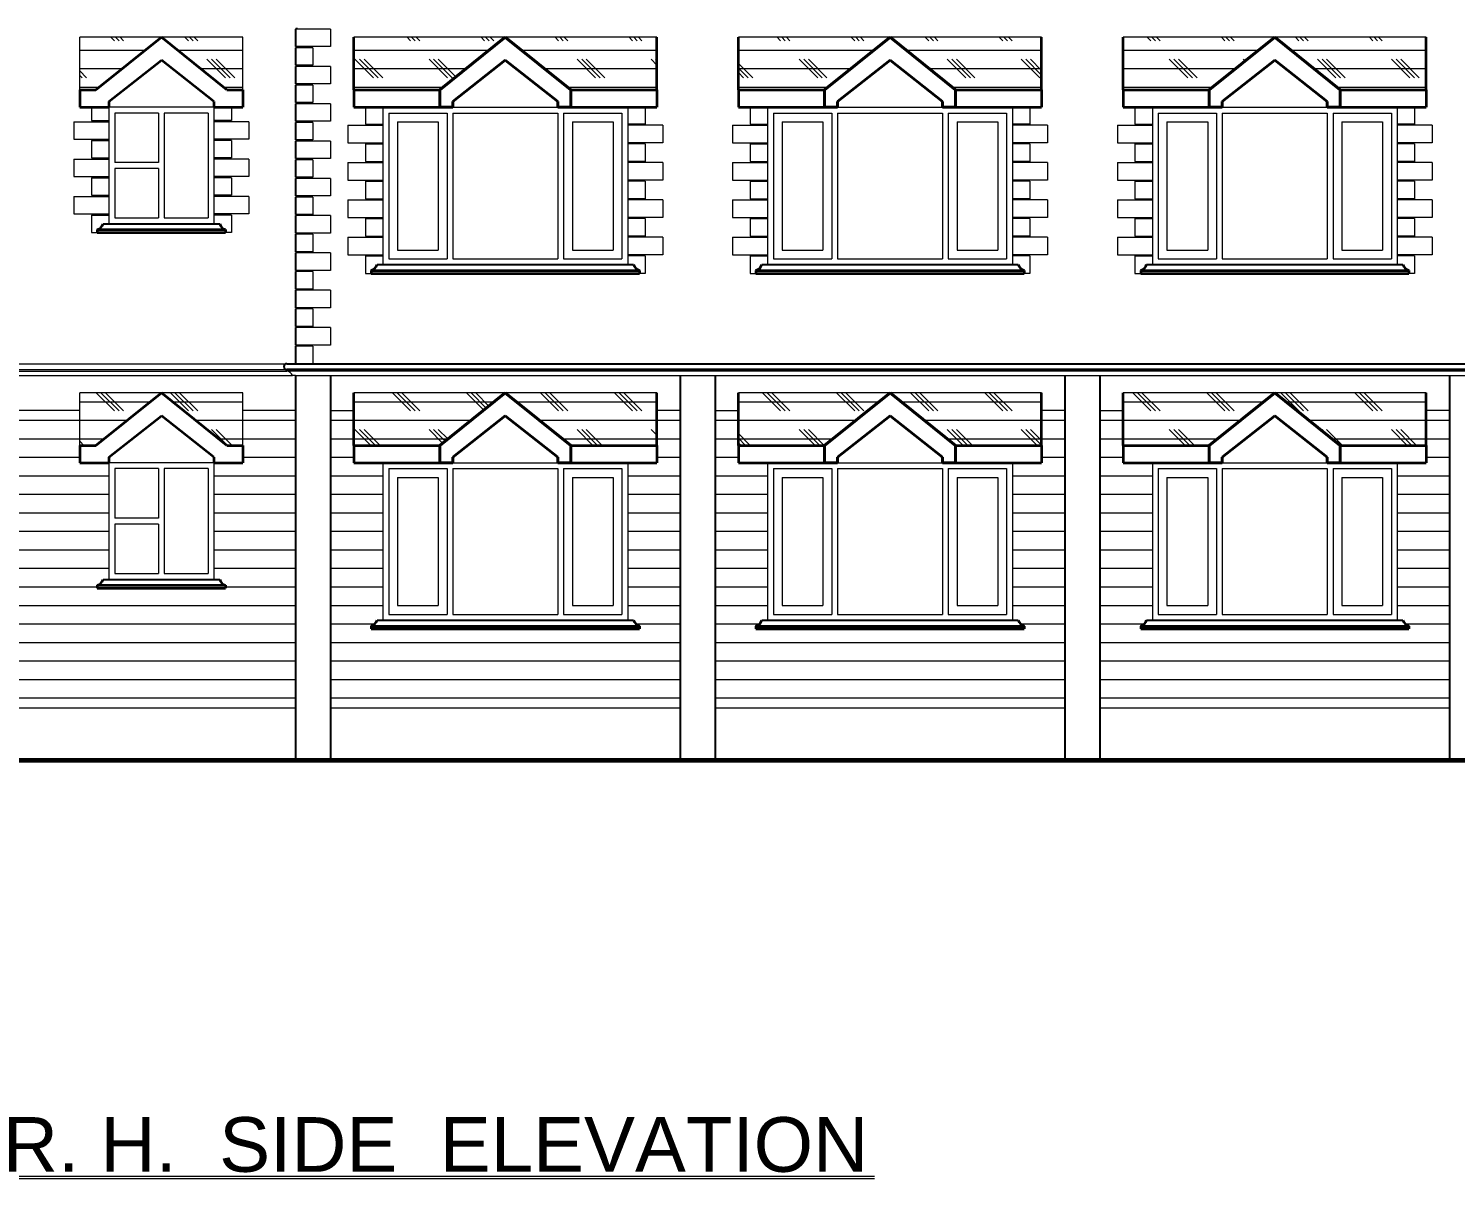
# Model space of a CAD drawing. Header units: millimetres. Extents: x -43527 to -16485, y 19062 to 36467.
# Drawn here: x -40293 to -39069, y 34672 to 35658 of the extents above; entities that cross this region are included whole.
import ezdxf

# ---------------------------------------------------------------- set-up
doc = ezdxf.new("R2010")
doc.units = ezdxf.units.MM
doc.header["$LTSCALE"] = 10
for name, color, linetype, lineweight in [('35', 140, 'Continuous', 35), ('ELE-1', 200, 'Continuous', 25), ('elevation', 2, 'Continuous', 20), ('TEXT', 6, 'Continuous', 25), ('THI.', 5, 'Continuous', 60), ('THIN', 241, 'Continuous', 5), ('THIN-2', 54, 'Continuous', 9), ('WALL', 4, 'Continuous', 40), ('WALL  HATCH', 8, 'Continuous', 5), ('WIN', 1, 'Continuous', 20)]:
    doc.layers.add(name, color=color, linetype=linetype, lineweight=lineweight)
doc.styles.get("Standard").update_dxf_attribs({"font": 'arial.ttf', "height": 18})

msp = doc.modelspace()

# ---------------------------------------------------------------- hatches: boundary and pattern name
at = {"layer": 'THIN'}
h = msp.add_hatch(dxfattribs=at)
h.set_pattern_fill('CORK', color=256, scale=5, style=0)
h.set_pattern_definition([(0, (0, 0), (0, 15.875), []), (135, (7.938, -7.938), (-31.750014, -31.750014), [22.45065, -22.45065]), (135, (11.906, -7.938), (-31.750014, -31.750014), [22.45065, -22.45065]), (135, (15.875, -7.938), (-31.750014, -31.750014), [22.45065, -22.45065])])
h.paths.add_polyline_path([(-39883.992, 35650.359), (-40013.992, 35650.359), (-40013.992, 35605.359), (-39940.192, 35605.359)])
h.paths.add_polyline_path([(-39753.992, 35650.359), (-39883.992, 35650.359), (-39827.793, 35605.359), (-39753.992, 35605.359)])
h.paths.add_polyline_path([(-39553.992, 35650.359), (-39683.992, 35650.359), (-39683.992, 35605.359), (-39610.192, 35605.359)])
h.paths.add_polyline_path([(-39423.992, 35650.359), (-39553.992, 35650.359), (-39497.793, 35605.359), (-39423.992, 35605.359)])
h.paths.add_polyline_path([(-39223.992, 35650.359), (-39353.992, 35650.359), (-39353.992, 35605.359), (-39280.192, 35605.359)])
h.paths.add_polyline_path([(-39093.992, 35650.359), (-39223.992, 35650.359), (-39167.793, 35605.359), (-39093.992, 35605.359)])
h.paths.add_polyline_path([(-40108.992, 35650.359), (-40178.992, 35650.359), (-40122.793, 35605.359), (-40108.992, 35605.359)])
h.paths.add_polyline_path([(-40178.992, 35650.359), (-40248.992, 35650.359), (-40248.992, 35605.359), (-40235.192, 35605.359)])
h.paths.add_polyline_path([(-38893.992, 35650.359), (-39023.992, 35650.359), (-39023.992, 35605.359), (-38950.192, 35605.359)])
h.paths.add_polyline_path([(-38763.992, 35650.359), (-38893.992, 35650.359), (-38837.793, 35605.359), (-38763.992, 35605.359)])
h.paths.add_polyline_path([(-38563.992, 35650.359), (-38693.992, 35650.359), (-38693.992, 35605.359), (-38620.192, 35605.359)])
h.paths.add_polyline_path([(-38433.992, 35650.359), (-38563.992, 35650.359), (-38507.793, 35605.359), (-38433.992, 35605.359)])
h.paths.add_polyline_path([(-38233.992, 35650.359), (-38363.992, 35650.359), (-38363.992, 35605.359), (-38290.192, 35605.359)])
h.paths.add_polyline_path([(-38103.992, 35650.359), (-38233.992, 35650.359), (-38177.793, 35605.359), (-38103.992, 35605.359)])
h.paths.add_polyline_path([(-38103.992, 35345.359), (-38233.992, 35345.359), (-38177.793, 35300.359), (-38103.992, 35300.359)])
h.paths.add_polyline_path([(-38233.992, 35345.359), (-38363.992, 35345.359), (-38363.992, 35300.359), (-38290.192, 35300.359)])
h.paths.add_polyline_path([(-38433.992, 35345.359), (-38563.992, 35345.359), (-38507.793, 35300.359), (-38433.992, 35300.359)])
h.paths.add_polyline_path([(-38563.992, 35345.359), (-38693.992, 35345.359), (-38693.992, 35300.359), (-38620.192, 35300.359)])
h.paths.add_polyline_path([(-38233.992, 35045.359), (-38363.992, 35045.359), (-38363.992, 35000.359), (-38290.192, 35000.359)])
h.paths.add_polyline_path([(-38103.992, 35045.359), (-38233.992, 35045.359), (-38177.793, 35000.359), (-38103.992, 35000.359)])
h.paths.add_polyline_path([(-38763.992, 35345.359), (-38893.992, 35345.359), (-38837.793, 35300.359), (-38763.992, 35300.359)])
h.paths.add_polyline_path([(-38893.992, 35345.359), (-39023.992, 35345.359), (-39023.992, 35300.359), (-38950.192, 35300.359)])
h.paths.add_polyline_path([(-39093.992, 35345.359), (-39223.992, 35345.359), (-39167.793, 35300.359), (-39093.992, 35300.359)])
h.paths.add_polyline_path([(-39223.992, 35345.359), (-39353.992, 35345.359), (-39353.992, 35300.359), (-39280.192, 35300.359)])
h.paths.add_polyline_path([(-39423.992, 35345.359), (-39553.992, 35345.359), (-39497.793, 35300.359), (-39423.992, 35300.359)])
h.paths.add_polyline_path([(-39553.992, 35345.359), (-39683.992, 35345.359), (-39683.992, 35300.359), (-39610.192, 35300.359)])
h.paths.add_polyline_path([(-39753.992, 35345.359), (-39883.992, 35345.359), (-39827.793, 35300.359), (-39753.992, 35300.359)])
h.paths.add_polyline_path([(-39883.992, 35345.359), (-40013.992, 35345.359), (-40013.992, 35300.359), (-39940.192, 35300.359)])
h.paths.add_polyline_path([(-40108.992, 35345.359), (-40178.992, 35345.359), (-40122.793, 35300.359), (-40108.992, 35300.359)])
h.paths.add_polyline_path([(-40178.992, 35345.359), (-40248.992, 35345.359), (-40248.992, 35300.359), (-40235.192, 35300.359)])
at = {"layer": 'WALL  HATCH'}
h = msp.add_hatch(dxfattribs=at)
h.set_pattern_fill('LINE', color=256, scale=5, style=0)
h.paths.add_polyline_path([(-40063.992, 35330.359), (-40108.992, 35330.359), (-40108.992, 35300.359), (-40108.992, 35285.359), (-40133.992, 35285.359), (-40133.992, 35185.359), (-40128.992, 35185.359, 0.27214466), (-40123.992, 35180.359), (-40123.992, 35177.859), (-40233.992, 35177.859), (-40233.992, 35180.359, 0.27214466), (-40228.992, 35185.359), (-40223.992, 35185.359), (-40223.992, 35285.359), (-40248.992, 35285.359), (-40248.992, 35300.359), (-40248.992, 35330.359), (-40303.992, 35330.359), (-40303.992, 35075.359), (-40063.992, 35075.359)])
h = msp.add_hatch(dxfattribs=at)
h.set_pattern_fill('LINE', color=256, scale=5, style=0)
h.paths.add_polyline_path([(-39733.992, 35330.359), (-39753.992, 35330.359), (-39753.992, 35300.359), (-39753.992, 35285.359), (-39778.992, 35285.359), (-39778.992, 35150.359), (-39773.992, 35150.359, 0.27214466), (-39768.992, 35145.359), (-39768.992, 35142.859), (-39998.992, 35142.859), (-39998.992, 35145.359, 0.27214466), (-39993.992, 35150.359), (-39988.992, 35150.359), (-39988.992, 35285.359), (-40013.992, 35285.359), (-40013.992, 35300.359), (-40013.992, 35330.359), (-40033.992, 35330.359), (-40033.992, 35075.359), (-39733.992, 35075.359)])
h = msp.add_hatch(dxfattribs=at)
h.set_pattern_fill('LINE', color=256, scale=5, style=0)
h.paths.add_polyline_path([(-39403.992, 35330.359), (-39423.992, 35330.359), (-39423.992, 35300.359), (-39423.992, 35285.359), (-39448.992, 35285.359), (-39448.992, 35150.359), (-39443.992, 35150.359, 0.27214466), (-39438.992, 35145.359), (-39438.992, 35142.859), (-39668.992, 35142.859), (-39668.992, 35145.359, 0.27214466), (-39663.992, 35150.359), (-39658.992, 35150.359), (-39658.992, 35285.359), (-39683.992, 35285.359), (-39683.992, 35300.359), (-39683.992, 35330.359), (-39703.992, 35330.359), (-39703.992, 35075.359), (-39403.992, 35075.359)])
h.paths.add_polyline_path([(-39073.992, 35330.359), (-39093.992, 35330.359), (-39093.992, 35300.359), (-39093.992, 35285.359), (-39118.992, 35285.359), (-39118.992, 35150.359), (-39113.992, 35150.359, 0.27214466), (-39108.992, 35145.359), (-39108.992, 35142.859), (-39338.992, 35142.859), (-39338.992, 35145.359, 0.27214466), (-39333.992, 35150.359), (-39328.992, 35150.359), (-39328.992, 35285.359), (-39353.992, 35285.359), (-39353.992, 35300.359), (-39353.992, 35330.359), (-39373.992, 35330.359), (-39373.992, 35075.359), (-39073.992, 35075.359)])
h.paths.add_polyline_path([(-38743.992, 35330.359), (-38763.992, 35330.359), (-38763.992, 35300.359), (-38763.992, 35285.359), (-38788.992, 35285.359), (-38788.992, 35150.359), (-38783.992, 35150.359, 0.27214466), (-38778.992, 35145.359), (-38778.992, 35142.859), (-39008.992, 35142.859), (-39008.992, 35145.359, 0.27214466), (-39003.992, 35150.359), (-38998.992, 35150.359), (-38998.992, 35285.359), (-39023.992, 35285.359), (-39023.992, 35300.359), (-39023.992, 35330.359), (-39043.992, 35330.359), (-39043.992, 35075.359), (-38743.992, 35075.359)])

# ---------------------------------------------------------------- linework, layer by layer
at = {"layer": '35'}
for p, q in [((-40235.192, 35605.359), (-40178.992, 35650.359)), ((-40122.793, 35605.359), (-40178.992, 35650.359)), ((-40013.992, 35605.359), (-40013.992, 35650.359)), ((-39753.992, 35605.359), (-39753.992, 35650.359)), ((-39683.992, 35605.359), (-39683.992, 35650.359)), ((-39423.992, 35605.359), (-39423.992, 35650.359)), ((-39353.992, 35605.359), (-39353.992, 35650.359)), ((-39093.992, 35605.359), (-39093.992, 35650.359)), ((-40224.006, 35595.173), (-40178.992, 35630.719)), ((-40133.979, 35595.173), (-40178.992, 35630.719)), ((-40248.992, 35605.359), (-40248.992, 35590.359)), ((-40248.992, 35605.359), (-40235.192, 35605.359)), ((-40122.793, 35605.359), (-40108.992, 35605.359)), ((-40108.992, 35605.359), (-40108.992, 35590.359)), ((-40013.992, 35605.359), (-40013.992, 35590.359)), ((-40013.992, 35605.359), (-39940.192, 35605.359)), ((-39827.793, 35605.359), (-39753.992, 35605.359)), ((-39753.992, 35605.359), (-39753.992, 35590.359)), ((-39683.992, 35605.359), (-39683.992, 35590.359)), ((-39683.992, 35605.359), (-39610.192, 35605.359)), ((-39497.793, 35605.359), (-39423.992, 35605.359)), ((-39423.992, 35605.359), (-39423.992, 35590.359)), ((-39353.992, 35605.359), (-39353.992, 35590.359)), ((-39353.992, 35605.359), (-39280.192, 35605.359)), ((-39167.793, 35605.359), (-39093.992, 35605.359)), ((-39093.992, 35605.359), (-39093.992, 35590.359)), ((-40224.006, 35595.173), (-40224.006, 35590.359)), ((-40133.979, 35595.173), (-40133.979, 35590.359)), ((-40248.992, 35590.359), (-40224.006, 35590.359)), ((-40133.979, 35590.359), (-40108.992, 35590.359)), ((-40013.992, 35590.359), (-39940.192, 35590.359)), ((-39988.992, 35590.359), (-39940.192, 35590.359)), ((-39827.793, 35590.359), (-39778.992, 35590.359)), ((-39827.793, 35590.359), (-39753.992, 35590.359)), ((-39683.992, 35590.359), (-39610.192, 35590.359)), ((-39658.992, 35590.359), (-39610.192, 35590.359)), ((-39497.793, 35590.359), (-39448.992, 35590.359)), ((-39497.793, 35590.359), (-39423.992, 35590.359)), ((-39353.992, 35590.359), (-39280.192, 35590.359)), ((-39328.992, 35590.359), (-39280.192, 35590.359)), ((-39167.793, 35590.359), (-39118.992, 35590.359)), ((-39167.793, 35590.359), (-39093.992, 35590.359)), ((-40233.992, 35485.359), (-40233.992, 35482.859)), ((-40233.992, 35485.359), (-40123.992, 35485.359)), ((-40233.992, 35482.859), (-40123.992, 35482.859)), ((-40123.992, 35485.359), (-40123.992, 35482.859)), ((-39998.992, 35450.359), (-39768.992, 35450.359)), ((-39998.992, 35450.359), (-39998.992, 35447.859)), ((-39998.992, 35447.859), (-39768.992, 35447.859)), ((-39768.992, 35450.359), (-39768.992, 35447.859)), ((-39668.992, 35450.359), (-39438.992, 35450.359)), ((-39668.992, 35450.359), (-39668.992, 35447.859)), ((-39668.992, 35447.859), (-39438.992, 35447.859)), ((-39438.992, 35450.359), (-39438.992, 35447.859)), ((-39338.992, 35450.359), (-39108.992, 35450.359)), ((-39338.992, 35450.359), (-39338.992, 35447.859)), ((-39338.992, 35447.859), (-39108.992, 35447.859)), ((-39108.992, 35450.359), (-39108.992, 35447.859)), ((-40235.192, 35300.359), (-40178.992, 35345.359)), ((-40122.793, 35300.359), (-40178.992, 35345.359)), ((-40013.992, 35300.359), (-40013.992, 35345.359)), ((-39753.992, 35300.359), (-39753.992, 35345.359)), ((-39683.992, 35300.359), (-39683.992, 35345.359)), ((-39423.992, 35300.359), (-39423.992, 35345.359)), ((-39353.992, 35300.359), (-39353.992, 35345.359)), ((-39093.992, 35300.359), (-39093.992, 35345.359)), ((-40224.006, 35290.173), (-40178.992, 35325.719)), ((-40133.979, 35290.173), (-40178.992, 35325.719)), ((-40248.992, 35300.359), (-40235.192, 35300.359)), ((-40248.992, 35300.359), (-40248.992, 35285.359)), ((-40122.793, 35300.359), (-40108.992, 35300.359)), ((-40108.992, 35300.359), (-40108.992, 35285.359)), ((-40013.992, 35300.359), (-40013.992, 35285.359)), ((-40013.992, 35300.359), (-39940.192, 35300.359)), ((-39827.793, 35300.359), (-39753.992, 35300.359)), ((-39753.992, 35300.359), (-39753.992, 35285.359)), ((-39683.992, 35300.359), (-39683.992, 35285.359)), ((-39683.992, 35300.359), (-39610.192, 35300.359)), ((-39497.793, 35300.359), (-39423.992, 35300.359)), ((-39423.992, 35300.359), (-39423.992, 35285.359)), ((-39353.992, 35300.359), (-39353.992, 35285.359)), ((-39353.992, 35300.359), (-39280.192, 35300.359)), ((-39167.793, 35300.359), (-39093.992, 35300.359)), ((-39093.992, 35300.359), (-39093.992, 35285.359)), ((-40224.006, 35290.173), (-40224.006, 35285.359)), ((-40133.979, 35290.173), (-40133.979, 35285.359)), ((-40248.992, 35285.359), (-40224.006, 35285.359)), ((-40133.979, 35285.359), (-40108.992, 35285.359)), ((-40013.992, 35285.359), (-39940.192, 35285.359)), ((-39988.992, 35285.359), (-39940.192, 35285.359)), ((-39827.793, 35285.359), (-39778.992, 35285.359)), ((-39827.793, 35285.359), (-39753.992, 35285.359)), ((-39683.992, 35285.359), (-39610.192, 35285.359)), ((-39658.992, 35285.359), (-39610.192, 35285.359)), ((-39497.793, 35285.359), (-39448.992, 35285.359)), ((-39497.793, 35285.359), (-39423.992, 35285.359)), ((-39353.992, 35285.359), (-39280.192, 35285.359)), ((-39328.992, 35285.359), (-39280.192, 35285.359)), ((-39167.793, 35285.359), (-39118.992, 35285.359)), ((-39167.793, 35285.359), (-39093.992, 35285.359)), ((-40233.992, 35180.359), (-40233.992, 35177.859)), ((-40233.992, 35180.359), (-40123.992, 35180.359)), ((-40233.992, 35177.859), (-40123.992, 35177.859)), ((-40123.992, 35180.359), (-40123.992, 35177.859)), ((-39998.992, 35145.359), (-39768.992, 35145.359)), ((-39998.992, 35145.359), (-39998.992, 35142.859)), ((-39998.992, 35142.859), (-39768.992, 35142.859)), ((-39768.992, 35145.359), (-39768.992, 35142.859)), ((-39668.992, 35145.359), (-39438.992, 35145.359)), ((-39668.992, 35145.359), (-39668.992, 35142.859)), ((-39668.992, 35142.859), (-39438.992, 35142.859)), ((-39438.992, 35145.359), (-39438.992, 35142.859)), ((-39338.992, 35145.359), (-39108.992, 35145.359)), ((-39338.992, 35145.359), (-39338.992, 35142.859)), ((-39338.992, 35142.859), (-39108.992, 35142.859)), ((-39108.992, 35145.359), (-39108.992, 35142.859))]:
    msp.add_line(p, q, dxfattribs=at)
for centre, start, end in [((-40235.745, 35492.112), 284.551912, 345.448088), ((-40122.239, 35492.112), 194.551912, 255.448088), ((-40000.745, 35457.112), 284.551912, 345.448088), ((-39767.239, 35457.112), 194.551912, 255.448088), ((-39670.745, 35457.112), 284.551912, 345.448088), ((-39437.239, 35457.112), 194.551912, 255.448088), ((-39340.745, 35457.112), 284.551912, 345.448088), ((-39107.239, 35457.112), 194.551912, 255.448088), ((-40235.745, 35187.112), 284.551912, 345.448088), ((-40122.239, 35187.112), 194.551912, 255.448088), ((-40000.745, 35152.112), 284.551912, 345.448088), ((-39767.239, 35152.112), 194.551912, 255.448088), ((-39670.745, 35152.112), 284.551912, 345.448088), ((-39437.239, 35152.112), 194.551912, 255.448088), ((-39340.745, 35152.112), 284.551912, 345.448088), ((-39107.239, 35152.112), 194.551912, 255.448088)]:
    msp.add_arc(centre, 6.977, start, end, dxfattribs=at)
at = {"layer": 'ELE-1'}
for p, q in [((-40063.992, 35657.359), (-40063.992, 35642.359)), ((-40062.992, 35657.359), (-40063.992, 35657.359)), ((-40062.992, 35658.359), (-40062.992, 35657.359)), ((-40063.992, 35652.561), (-40063.992, 35652.561)), ((-40062.992, 35642.359), (-40063.992, 35642.359)), ((-40062.992, 35642.359), (-40062.992, 35641.359)), ((-40063.992, 35641.359), (-40063.992, 35626.359)), ((-40062.992, 35641.359), (-40063.992, 35641.359)), ((-40062.992, 35626.359), (-40063.992, 35626.359)), ((-40063.992, 35625.359), (-40063.992, 35610.359)), ((-40062.992, 35625.359), (-40063.992, 35625.359)), ((-40062.992, 35626.359), (-40062.992, 35625.359)), ((-40062.992, 35610.359), (-40063.992, 35610.359)), ((-40063.992, 35609.359), (-40063.992, 35594.359)), ((-40062.992, 35609.359), (-40063.992, 35609.359)), ((-40062.992, 35610.359), (-40062.992, 35609.359)), ((-40062.992, 35594.359), (-40063.992, 35594.359)), ((-40063.992, 35593.359), (-40063.992, 35578.359)), ((-40062.992, 35593.359), (-40063.992, 35593.359)), ((-40062.992, 35594.359), (-40062.992, 35593.359)), ((-40062.992, 35578.359), (-40063.992, 35578.359)), ((-40063.992, 35577.359), (-40063.992, 35562.359)), ((-40062.992, 35577.359), (-40063.992, 35577.359)), ((-40062.992, 35578.359), (-40062.992, 35577.359)), ((-40062.992, 35562.359), (-40063.992, 35562.359)), ((-40063.992, 35561.359), (-40063.992, 35546.359)), ((-40062.992, 35561.359), (-40063.992, 35561.359)), ((-40062.992, 35562.359), (-40062.992, 35561.359)), ((-40062.992, 35546.359), (-40063.992, 35546.359)), ((-40063.992, 35545.359), (-40063.992, 35530.359)), ((-40062.992, 35545.359), (-40063.992, 35545.359)), ((-40062.992, 35546.359), (-40062.992, 35545.359)), ((-40062.992, 35530.359), (-40063.992, 35530.359)), ((-40063.992, 35529.359), (-40063.992, 35514.359)), ((-40062.992, 35529.359), (-40063.992, 35529.359)), ((-40062.992, 35530.359), (-40062.992, 35529.359)), ((-40062.992, 35514.359), (-40063.992, 35514.359)), ((-40063.992, 35513.359), (-40063.992, 35498.359)), ((-40062.992, 35513.359), (-40063.992, 35513.359)), ((-40062.992, 35514.359), (-40062.992, 35513.359)), ((-40062.992, 35498.359), (-40063.992, 35498.359)), ((-40063.992, 35497.359), (-40063.992, 35482.359)), ((-40062.992, 35497.359), (-40063.992, 35497.359)), ((-40062.992, 35498.359), (-40062.992, 35497.359)), ((-40062.992, 35482.359), (-40063.992, 35482.359)), ((-40063.992, 35481.359), (-40063.992, 35466.359)), ((-40062.992, 35481.359), (-40063.992, 35481.359)), ((-40062.992, 35482.359), (-40062.992, 35481.359)), ((-40062.992, 35466.359), (-40063.992, 35466.359)), ((-40063.992, 35465.359), (-40063.992, 35450.359)), ((-40062.992, 35465.359), (-40063.992, 35465.359)), ((-40062.992, 35466.359), (-40062.992, 35465.359)), ((-40062.992, 35450.359), (-40063.992, 35450.359)), ((-40063.992, 35449.359), (-40063.992, 35434.359)), ((-40062.992, 35449.359), (-40063.992, 35449.359)), ((-40062.992, 35450.359), (-40062.992, 35449.359)), ((-40062.992, 35434.359), (-40063.992, 35434.359)), ((-40062.992, 35434.359), (-40062.992, 35433.359)), ((-40063.992, 35433.359), (-40063.992, 35418.359)), ((-40062.992, 35433.359), (-40063.992, 35433.359)), ((-40062.992, 35418.359), (-40063.992, 35418.359)), ((-40063.992, 35417.359), (-40063.992, 35402.359)), ((-40062.992, 35417.359), (-40063.992, 35417.359)), ((-40062.992, 35418.359), (-40062.992, 35417.359)), ((-40062.992, 35402.359), (-40063.992, 35402.359)), ((-40063.992, 35401.359), (-40063.992, 35386.359)), ((-40062.992, 35401.359), (-40063.992, 35401.359)), ((-40062.992, 35402.359), (-40062.992, 35401.359)), ((-40062.992, 35386.359), (-40063.992, 35386.359)), ((-40063.992, 35385.359), (-40063.992, 35370.359)), ((-40062.992, 35385.359), (-40063.992, 35385.359)), ((-40062.992, 35386.359), (-40062.992, 35385.359)), ((-40071.492, 35370.359), (-38046.492, 35370.359)), ((-38046.492, 35365.359), (-40071.492, 35365.359)), ((-40063.992, 35360.359), (-40063.992, 35030.359)), ((-40033.992, 35360.359), (-40033.992, 35030.359)), ((-39733.992, 35360.359), (-39733.992, 35030.359)), ((-39703.992, 35360.359), (-39703.992, 35030.359)), ((-39403.992, 35360.359), (-39403.992, 35030.359)), ((-39373.992, 35360.359), (-39373.992, 35030.359)), ((-39073.992, 35360.359), (-39073.992, 35030.359))]:
    msp.add_line(p, q, dxfattribs=at)
msp.add_arc((-40071.492, 35367.859), 2.5, 90, 270, dxfattribs=at)
at = {"layer": 'elevation'}
for p, q in [((-40248.992, 35605.359), (-40248.992, 35650.359)), ((-40108.992, 35650.359), (-40248.992, 35650.359)), ((-40108.992, 35605.359), (-40108.992, 35650.359)), ((-39753.992, 35650.359), (-40013.992, 35650.359)), ((-39423.992, 35650.359), (-39683.992, 35650.359)), ((-39093.992, 35650.359), (-39353.992, 35650.359)), ((-40223.992, 35590.359), (-40223.992, 35490.359)), ((-40133.992, 35590.359), (-40223.992, 35590.359)), ((-40218.992, 35585.359), (-40218.992, 35542.859)), ((-40181.492, 35585.359), (-40218.992, 35585.359)), ((-40181.492, 35585.359), (-40181.492, 35542.859)), ((-40138.992, 35585.359), (-40176.492, 35585.359)), ((-40176.492, 35585.359), (-40176.492, 35495.359)), ((-40138.992, 35585.359), (-40138.992, 35495.359)), ((-40133.992, 35590.359), (-40133.992, 35490.359)), ((-40181.492, 35542.859), (-40218.992, 35542.859)), ((-40218.992, 35537.859), (-40218.992, 35495.359)), ((-40181.492, 35537.859), (-40218.992, 35537.859)), ((-40181.492, 35537.859), (-40181.492, 35495.359)), ((-40218.992, 35495.359), (-40181.492, 35495.359)), ((-40176.492, 35495.359), (-40138.992, 35495.359)), ((-40223.992, 35490.359), (-40133.992, 35490.359)), ((-39778.992, 35455.359), (-39988.992, 35455.359)), ((-39448.992, 35455.359), (-39658.992, 35455.359)), ((-39118.992, 35455.359), (-39328.992, 35455.359)), ((-40351.492, 35370.359), (-40071.492, 35370.359)), ((-40351.492, 35365.359), (-40071.492, 35365.359)), ((-40343.992, 35360.359), (-40066.492, 35360.359)), ((-40071.492, 35365.359), (-40071.492, 35364.109)), ((-38046.492, 35364.109), (-40071.492, 35364.109)), ((-40063.992, 35360.359), (-40066.492, 35360.359)), ((-40063.992, 35360.359), (-38051.492, 35360.359)), ((-40248.992, 35300.359), (-40248.992, 35345.359)), ((-40108.992, 35345.359), (-40248.992, 35345.359)), ((-40108.992, 35300.359), (-40108.992, 35345.359)), ((-39753.992, 35345.359), (-40013.992, 35345.359)), ((-39423.992, 35345.359), (-39683.992, 35345.359)), ((-39093.992, 35345.359), (-39353.992, 35345.359)), ((-40248.992, 35330.359), (-40303.992, 35330.359)), ((-40063.992, 35330.359), (-40108.992, 35330.359)), ((-40033.992, 35330.359), (-40013.992, 35330.359)), ((-39733.992, 35330.359), (-39753.992, 35330.359)), ((-39703.992, 35330.359), (-39683.992, 35330.359)), ((-39403.992, 35330.359), (-39423.992, 35330.359)), ((-39373.992, 35330.359), (-39353.992, 35330.359)), ((-39073.992, 35330.359), (-39093.992, 35330.359)), ((-40133.992, 35285.359), (-40223.992, 35285.359)), ((-40223.992, 35285.359), (-40223.992, 35185.359)), ((-40181.492, 35280.359), (-40218.992, 35280.359)), ((-40218.992, 35280.359), (-40218.992, 35237.859)), ((-40181.492, 35280.359), (-40181.492, 35237.859)), ((-40176.492, 35280.359), (-40176.492, 35190.359)), ((-40138.992, 35280.359), (-40176.492, 35280.359)), ((-40138.992, 35280.359), (-40138.992, 35190.359)), ((-40133.992, 35285.359), (-40133.992, 35185.359)), ((-40181.492, 35237.859), (-40218.992, 35237.859)), ((-40218.992, 35232.859), (-40218.992, 35190.359)), ((-40181.492, 35232.859), (-40218.992, 35232.859)), ((-40181.492, 35232.859), (-40181.492, 35190.359)), ((-40218.992, 35190.359), (-40181.492, 35190.359)), ((-40176.492, 35190.359), (-40138.992, 35190.359)), ((-40223.992, 35185.359), (-40133.992, 35185.359)), ((-39778.992, 35150.359), (-39988.992, 35150.359)), ((-39448.992, 35150.359), (-39658.992, 35150.359)), ((-39118.992, 35150.359), (-39328.992, 35150.359)), ((-40335.95, 34673.433), (-39567.391, 34673.433)), ((-40335.95, 34671.558), (-39567.391, 34671.558))]:
    msp.add_line(p, q, dxfattribs=at)
msp.add_arc((-40071.981, 35358.25), 5.88, 21.024576, 85.235628, dxfattribs=at)
at = {"layer": 'TEXT'}
for p, q in [((-40228.992, 35490.359), (-40128.992, 35490.359)), ((-39993.992, 35455.359), (-39773.992, 35455.359)), ((-39663.992, 35455.359), (-39443.992, 35455.359)), ((-39333.992, 35455.359), (-39113.992, 35455.359)), ((-40228.992, 35185.359), (-40128.992, 35185.359)), ((-39993.992, 35150.359), (-39773.992, 35150.359)), ((-39663.992, 35150.359), (-39443.992, 35150.359)), ((-39333.992, 35150.359), (-39113.992, 35150.359))]:
    msp.add_line(p, q, dxfattribs=at)
at = {"layer": 'THI.'}
msp.add_line((-40738.992, 35030.359), (-38833.992, 35030.359), dxfattribs=at)
at = {"layer": 'THIN-2'}
for p, q in [((-39976.492, 35577.859), (-39976.492, 35467.859)), ((-39976.492, 35577.859), (-39941.492, 35577.859)), ((-39941.492, 35577.859), (-39941.492, 35467.859)), ((-39826.492, 35577.859), (-39826.492, 35467.859)), ((-39826.492, 35577.859), (-39791.492, 35577.859)), ((-39791.492, 35577.859), (-39791.492, 35467.859)), ((-39646.492, 35577.859), (-39646.492, 35467.859)), ((-39646.492, 35577.859), (-39611.492, 35577.859)), ((-39611.492, 35577.859), (-39611.492, 35467.859)), ((-39496.492, 35577.859), (-39496.492, 35467.859)), ((-39496.492, 35577.859), (-39461.492, 35577.859)), ((-39461.492, 35577.859), (-39461.492, 35467.859)), ((-39316.492, 35577.859), (-39316.492, 35467.859)), ((-39316.492, 35577.859), (-39281.492, 35577.859)), ((-39281.492, 35577.859), (-39281.492, 35467.859)), ((-39166.492, 35577.859), (-39166.492, 35467.859)), ((-39166.492, 35577.859), (-39131.492, 35577.859)), ((-39131.492, 35577.859), (-39131.492, 35467.859)), ((-39976.492, 35467.859), (-39941.492, 35467.859)), ((-39826.492, 35467.859), (-39791.492, 35467.859)), ((-39646.492, 35467.859), (-39611.492, 35467.859)), ((-39496.492, 35467.859), (-39461.492, 35467.859)), ((-39316.492, 35467.859), (-39281.492, 35467.859)), ((-39166.492, 35467.859), (-39131.492, 35467.859)), ((-39976.492, 35272.859), (-39941.492, 35272.859)), ((-39976.492, 35272.859), (-39976.492, 35162.859)), ((-39941.492, 35272.859), (-39941.492, 35162.859)), ((-39826.492, 35272.859), (-39791.492, 35272.859)), ((-39826.492, 35272.859), (-39826.492, 35162.859)), ((-39791.492, 35272.859), (-39791.492, 35162.859)), ((-39646.492, 35272.859), (-39611.492, 35272.859)), ((-39646.492, 35272.859), (-39646.492, 35162.859)), ((-39611.492, 35272.859), (-39611.492, 35162.859)), ((-39496.492, 35272.859), (-39461.492, 35272.859)), ((-39496.492, 35272.859), (-39496.492, 35162.859)), ((-39461.492, 35272.859), (-39461.492, 35162.859)), ((-39316.492, 35272.859), (-39281.492, 35272.859)), ((-39316.492, 35272.859), (-39316.492, 35162.859)), ((-39281.492, 35272.859), (-39281.492, 35162.859)), ((-39166.492, 35272.859), (-39131.492, 35272.859)), ((-39166.492, 35272.859), (-39166.492, 35162.859)), ((-39131.492, 35272.859), (-39131.492, 35162.859)), ((-39976.492, 35162.859), (-39941.492, 35162.859)), ((-39826.492, 35162.859), (-39791.492, 35162.859)), ((-39646.492, 35162.859), (-39611.492, 35162.859)), ((-39496.492, 35162.859), (-39461.492, 35162.859)), ((-39316.492, 35162.859), (-39281.492, 35162.859)), ((-39166.492, 35162.859), (-39131.492, 35162.859)), ((-40303.992, 35075.359), (-40063.992, 35075.359)), ((-40033.992, 35075.359), (-39733.992, 35075.359)), ((-39703.992, 35075.359), (-39403.992, 35075.359)), ((-39373.992, 35075.359), (-39073.992, 35075.359))]:
    msp.add_line(p, q, dxfattribs=at)
at = {"layer": 'WALL'}
for p, q in [((-39940.192, 35605.359), (-39883.992, 35650.359)), ((-39827.793, 35605.359), (-39883.992, 35650.359)), ((-39610.192, 35605.359), (-39553.992, 35650.359)), ((-39497.793, 35605.359), (-39553.992, 35650.359)), ((-39280.192, 35605.359), (-39223.992, 35650.359)), ((-39167.793, 35605.359), (-39223.992, 35650.359)), ((-39929.006, 35595.173), (-39883.992, 35630.719)), ((-39838.979, 35595.173), (-39883.992, 35630.719)), ((-39599.006, 35595.173), (-39553.992, 35630.719)), ((-39508.979, 35595.173), (-39553.992, 35630.719)), ((-39269.006, 35595.173), (-39223.992, 35630.719)), ((-39178.979, 35595.173), (-39223.992, 35630.719)), ((-39940.192, 35605.359), (-39940.192, 35590.359)), ((-39827.793, 35605.359), (-39827.793, 35590.359)), ((-39610.192, 35605.359), (-39610.192, 35590.359)), ((-39497.793, 35605.359), (-39497.793, 35590.359)), ((-39280.192, 35605.359), (-39280.192, 35590.359)), ((-39167.793, 35605.359), (-39167.793, 35590.359)), ((-39929.006, 35595.173), (-39929.006, 35590.359)), ((-39838.979, 35595.173), (-39838.979, 35590.359)), ((-39599.006, 35595.173), (-39599.006, 35590.359)), ((-39508.979, 35595.173), (-39508.979, 35590.359)), ((-39269.006, 35595.173), (-39269.006, 35590.359)), ((-39178.979, 35595.173), (-39178.979, 35590.359)), ((-39940.192, 35590.359), (-39929.006, 35590.359)), ((-39838.979, 35590.359), (-39827.793, 35590.359)), ((-39610.192, 35590.359), (-39599.006, 35590.359)), ((-39508.979, 35590.359), (-39497.793, 35590.359)), ((-39280.192, 35590.359), (-39269.006, 35590.359)), ((-39178.979, 35590.359), (-39167.793, 35590.359)), ((-39940.192, 35300.359), (-39883.992, 35345.359)), ((-39827.793, 35300.359), (-39883.992, 35345.359)), ((-39610.192, 35300.359), (-39553.992, 35345.359)), ((-39497.793, 35300.359), (-39553.992, 35345.359)), ((-39280.192, 35300.359), (-39223.992, 35345.359)), ((-39167.793, 35300.359), (-39223.992, 35345.359)), ((-39929.006, 35290.173), (-39883.992, 35325.719)), ((-39838.979, 35290.173), (-39883.992, 35325.719)), ((-39599.006, 35290.173), (-39553.992, 35325.719)), ((-39508.979, 35290.173), (-39553.992, 35325.719)), ((-39269.006, 35290.173), (-39223.992, 35325.719)), ((-39178.979, 35290.173), (-39223.992, 35325.719)), ((-39940.192, 35300.359), (-39940.192, 35285.359)), ((-39827.793, 35300.359), (-39827.793, 35285.359)), ((-39610.192, 35300.359), (-39610.192, 35285.359)), ((-39497.793, 35300.359), (-39497.793, 35285.359)), ((-39280.192, 35300.359), (-39280.192, 35285.359)), ((-39167.793, 35300.359), (-39167.793, 35285.359)), ((-39929.006, 35290.173), (-39929.006, 35285.359)), ((-39838.979, 35290.173), (-39838.979, 35285.359)), ((-39599.006, 35290.173), (-39599.006, 35285.359)), ((-39508.979, 35290.173), (-39508.979, 35285.359)), ((-39269.006, 35290.173), (-39269.006, 35285.359)), ((-39178.979, 35290.173), (-39178.979, 35285.359)), ((-39940.192, 35285.359), (-39929.006, 35285.359)), ((-39838.979, 35285.359), (-39827.793, 35285.359)), ((-39610.192, 35285.359), (-39599.006, 35285.359)), ((-39508.979, 35285.359), (-39497.793, 35285.359)), ((-39280.192, 35285.359), (-39269.006, 35285.359)), ((-39178.979, 35285.359), (-39167.793, 35285.359))]:
    msp.add_line(p, q, dxfattribs=at)
at = {"layer": 'WALL  HATCH'}
for p, q in [((-40033.992, 35657.359), (-40063.992, 35657.359)), ((-40033.992, 35657.359), (-40033.992, 35642.359)), ((-40033.992, 35642.359), (-40063.992, 35642.359)), ((-40048.992, 35641.359), (-40063.992, 35641.359)), ((-40048.992, 35641.359), (-40048.992, 35626.359)), ((-40048.992, 35626.359), (-40063.992, 35626.359)), ((-40033.992, 35625.359), (-40063.992, 35625.359)), ((-40033.992, 35625.359), (-40033.992, 35610.359)), ((-40033.992, 35610.359), (-40063.992, 35610.359)), ((-40048.992, 35609.359), (-40063.992, 35609.359)), ((-40048.992, 35609.359), (-40048.992, 35594.359)), ((-40048.992, 35594.359), (-40063.992, 35594.359)), ((-40033.992, 35593.359), (-40063.992, 35593.359)), ((-40033.992, 35593.359), (-40033.992, 35578.359)), ((-40238.992, 35590.359), (-40238.992, 35578.859)), ((-40118.992, 35590.359), (-40118.992, 35578.859)), ((-40003.992, 35590.359), (-40003.992, 35575.859)), ((-39763.992, 35590.359), (-39763.992, 35575.859)), ((-39673.992, 35590.359), (-39673.992, 35575.859)), ((-39433.992, 35590.359), (-39433.992, 35575.859)), ((-39343.992, 35590.359), (-39343.992, 35575.859)), ((-39103.992, 35590.359), (-39103.992, 35575.859)), ((-40253.992, 35577.859), (-40253.992, 35562.859)), ((-40253.992, 35577.859), (-40223.992, 35577.859)), ((-40238.992, 35578.859), (-40223.992, 35578.859)), ((-40118.992, 35578.859), (-40133.992, 35578.859)), ((-40103.992, 35577.859), (-40133.992, 35577.859)), ((-40103.992, 35577.859), (-40103.992, 35562.859)), ((-40033.992, 35578.359), (-40063.992, 35578.359)), ((-40048.992, 35577.359), (-40063.992, 35577.359)), ((-40048.992, 35577.359), (-40048.992, 35562.359)), ((-40018.992, 35574.859), (-40018.992, 35559.859)), ((-40018.992, 35574.859), (-39988.992, 35574.859)), ((-40003.992, 35575.859), (-39988.992, 35575.859)), ((-39763.992, 35575.859), (-39778.992, 35575.859)), ((-39748.992, 35574.859), (-39778.992, 35574.859)), ((-39748.992, 35574.859), (-39748.992, 35559.859)), ((-39688.992, 35574.859), (-39658.992, 35574.859)), ((-39688.992, 35574.859), (-39688.992, 35559.859)), ((-39673.992, 35575.859), (-39658.992, 35575.859)), ((-39433.992, 35575.859), (-39448.992, 35575.859)), ((-39418.992, 35574.859), (-39448.992, 35574.859)), ((-39418.992, 35574.859), (-39418.992, 35559.859)), ((-39358.992, 35574.859), (-39328.992, 35574.859)), ((-39358.992, 35574.859), (-39358.992, 35559.859)), ((-39343.992, 35575.859), (-39328.992, 35575.859)), ((-39103.992, 35575.859), (-39118.992, 35575.859)), ((-39088.992, 35574.859), (-39118.992, 35574.859)), ((-39088.992, 35574.859), (-39088.992, 35559.859)), ((-40253.992, 35562.859), (-40223.992, 35562.859)), ((-40238.992, 35561.859), (-40223.992, 35561.859)), ((-40238.992, 35561.859), (-40238.992, 35546.859)), ((-40103.992, 35562.859), (-40133.992, 35562.859)), ((-40118.992, 35561.859), (-40133.992, 35561.859)), ((-40118.992, 35561.859), (-40118.992, 35546.859)), ((-40048.992, 35562.359), (-40063.992, 35562.359)), ((-40033.992, 35561.359), (-40063.992, 35561.359)), ((-40033.992, 35561.359), (-40033.992, 35546.359)), ((-40018.992, 35559.859), (-39988.992, 35559.859)), ((-40003.992, 35558.859), (-40003.992, 35543.859)), ((-40003.992, 35558.859), (-39988.992, 35558.859)), ((-39748.992, 35559.859), (-39778.992, 35559.859)), ((-39763.992, 35558.859), (-39778.992, 35558.859)), ((-39763.992, 35558.859), (-39763.992, 35543.859)), ((-39688.992, 35559.859), (-39658.992, 35559.859)), ((-39673.992, 35558.859), (-39673.992, 35543.859)), ((-39673.992, 35558.859), (-39658.992, 35558.859)), ((-39418.992, 35559.859), (-39448.992, 35559.859)), ((-39433.992, 35558.859), (-39448.992, 35558.859)), ((-39433.992, 35558.859), (-39433.992, 35543.859)), ((-39358.992, 35559.859), (-39328.992, 35559.859)), ((-39343.992, 35558.859), (-39343.992, 35543.859)), ((-39343.992, 35558.859), (-39328.992, 35558.859)), ((-39088.992, 35559.859), (-39118.992, 35559.859)), ((-39103.992, 35558.859), (-39118.992, 35558.859)), ((-39103.992, 35558.859), (-39103.992, 35543.859)), ((-40253.992, 35545.859), (-40223.992, 35545.859)), ((-40253.992, 35545.859), (-40253.992, 35530.859)), ((-40238.992, 35546.859), (-40223.992, 35546.859)), ((-40118.992, 35546.859), (-40133.992, 35546.859)), ((-40103.992, 35545.859), (-40133.992, 35545.859)), ((-40103.992, 35545.859), (-40103.992, 35530.859)), ((-40033.992, 35546.359), (-40063.992, 35546.359)), ((-40048.992, 35545.359), (-40063.992, 35545.359)), ((-40048.992, 35545.359), (-40048.992, 35530.359)), ((-40003.992, 35543.859), (-39988.992, 35543.859)), ((-39763.992, 35543.859), (-39778.992, 35543.859)), ((-39673.992, 35543.859), (-39658.992, 35543.859)), ((-39433.992, 35543.859), (-39448.992, 35543.859)), ((-39343.992, 35543.859), (-39328.992, 35543.859)), ((-39103.992, 35543.859), (-39118.992, 35543.859)), ((-40018.992, 35542.859), (-39988.992, 35542.859)), ((-40018.992, 35542.859), (-40018.992, 35527.859)), ((-39748.992, 35542.859), (-39778.992, 35542.859)), ((-39748.992, 35542.859), (-39748.992, 35527.859)), ((-39688.992, 35542.859), (-39688.992, 35527.859)), ((-39688.992, 35542.859), (-39658.992, 35542.859)), ((-39418.992, 35542.859), (-39448.992, 35542.859)), ((-39418.992, 35542.859), (-39418.992, 35527.859)), ((-39358.992, 35542.859), (-39358.992, 35527.859)), ((-39358.992, 35542.859), (-39328.992, 35542.859)), ((-39088.992, 35542.859), (-39118.992, 35542.859)), ((-39088.992, 35542.859), (-39088.992, 35527.859)), ((-40253.992, 35530.859), (-40223.992, 35530.859)), ((-40238.992, 35529.859), (-40238.992, 35514.859)), ((-40238.992, 35529.859), (-40223.992, 35529.859)), ((-40103.992, 35530.859), (-40133.992, 35530.859)), ((-40118.992, 35529.859), (-40133.992, 35529.859)), ((-40118.992, 35529.859), (-40118.992, 35514.859)), ((-40048.992, 35530.359), (-40063.992, 35530.359)), ((-40033.992, 35529.359), (-40063.992, 35529.359)), ((-40033.992, 35529.359), (-40033.992, 35514.359)), ((-40018.992, 35527.859), (-39988.992, 35527.859)), ((-40003.992, 35526.859), (-40003.992, 35511.859)), ((-40003.992, 35526.859), (-39988.992, 35526.859)), ((-39748.992, 35527.859), (-39778.992, 35527.859)), ((-39763.992, 35526.859), (-39778.992, 35526.859)), ((-39763.992, 35526.859), (-39763.992, 35511.859)), ((-39688.992, 35527.859), (-39658.992, 35527.859)), ((-39673.992, 35526.859), (-39658.992, 35526.859)), ((-39673.992, 35526.859), (-39673.992, 35511.859)), ((-39418.992, 35527.859), (-39448.992, 35527.859)), ((-39433.992, 35526.859), (-39448.992, 35526.859)), ((-39433.992, 35526.859), (-39433.992, 35511.859)), ((-39358.992, 35527.859), (-39328.992, 35527.859)), ((-39343.992, 35526.859), (-39328.992, 35526.859)), ((-39343.992, 35526.859), (-39343.992, 35511.859)), ((-39088.992, 35527.859), (-39118.992, 35527.859)), ((-39103.992, 35526.859), (-39118.992, 35526.859)), ((-39103.992, 35526.859), (-39103.992, 35511.859)), ((-40253.992, 35513.859), (-40223.992, 35513.859)), ((-40253.992, 35513.859), (-40253.992, 35498.859)), ((-40238.992, 35514.859), (-40223.992, 35514.859)), ((-40118.992, 35514.859), (-40133.992, 35514.859)), ((-40103.992, 35513.859), (-40133.992, 35513.859)), ((-40103.992, 35513.859), (-40103.992, 35498.859)), ((-40033.992, 35514.359), (-40063.992, 35514.359)), ((-40048.992, 35513.359), (-40063.992, 35513.359)), ((-40048.992, 35513.359), (-40048.992, 35498.359)), ((-40018.992, 35510.859), (-39988.992, 35510.859)), ((-40018.992, 35510.859), (-40018.992, 35495.859)), ((-40003.992, 35511.859), (-39988.992, 35511.859)), ((-39763.992, 35511.859), (-39778.992, 35511.859)), ((-39748.992, 35510.859), (-39778.992, 35510.859)), ((-39748.992, 35510.859), (-39748.992, 35495.859)), ((-39688.992, 35510.859), (-39688.992, 35495.859)), ((-39688.992, 35510.859), (-39658.992, 35510.859)), ((-39673.992, 35511.859), (-39658.992, 35511.859)), ((-39433.992, 35511.859), (-39448.992, 35511.859)), ((-39418.992, 35510.859), (-39448.992, 35510.859)), ((-39418.992, 35510.859), (-39418.992, 35495.859)), ((-39358.992, 35510.859), (-39358.992, 35495.859)), ((-39358.992, 35510.859), (-39328.992, 35510.859)), ((-39343.992, 35511.859), (-39328.992, 35511.859)), ((-39103.992, 35511.859), (-39118.992, 35511.859)), ((-39088.992, 35510.859), (-39118.992, 35510.859)), ((-39088.992, 35510.859), (-39088.992, 35495.859)), ((-40253.992, 35498.859), (-40223.992, 35498.859)), ((-40238.992, 35497.859), (-40238.992, 35482.859)), ((-40238.992, 35497.859), (-40223.992, 35497.859)), ((-40103.992, 35498.859), (-40133.992, 35498.859)), ((-40118.992, 35497.859), (-40133.992, 35497.859)), ((-40118.992, 35497.859), (-40118.992, 35482.859)), ((-40048.992, 35498.359), (-40063.992, 35498.359)), ((-40033.992, 35497.359), (-40063.992, 35497.359)), ((-40033.992, 35497.359), (-40033.992, 35482.359)), ((-40018.992, 35495.859), (-39988.992, 35495.859)), ((-40003.992, 35494.859), (-40003.992, 35479.859)), ((-40003.992, 35494.859), (-39988.992, 35494.859)), ((-39748.992, 35495.859), (-39778.992, 35495.859)), ((-39763.992, 35494.859), (-39778.992, 35494.859)), ((-39763.992, 35494.859), (-39763.992, 35479.859)), ((-39688.992, 35495.859), (-39658.992, 35495.859)), ((-39673.992, 35494.859), (-39658.992, 35494.859)), ((-39673.992, 35494.859), (-39673.992, 35479.859)), ((-39418.992, 35495.859), (-39448.992, 35495.859)), ((-39433.992, 35494.859), (-39448.992, 35494.859)), ((-39433.992, 35494.859), (-39433.992, 35479.859)), ((-39358.992, 35495.859), (-39328.992, 35495.859)), ((-39343.992, 35494.859), (-39328.992, 35494.859)), ((-39343.992, 35494.859), (-39343.992, 35479.859)), ((-39088.992, 35495.859), (-39118.992, 35495.859)), ((-39103.992, 35494.859), (-39118.992, 35494.859)), ((-39103.992, 35494.859), (-39103.992, 35479.859)), ((-40238.992, 35482.859), (-40233.992, 35482.859)), ((-40118.992, 35482.859), (-40123.992, 35482.859)), ((-40033.992, 35482.359), (-40063.992, 35482.359)), ((-40048.992, 35481.359), (-40063.992, 35481.359)), ((-40048.992, 35481.359), (-40048.992, 35466.359)), ((-40018.992, 35478.859), (-40018.992, 35463.859)), ((-40018.992, 35478.859), (-39988.992, 35478.859)), ((-40003.992, 35479.859), (-39988.992, 35479.859)), ((-39763.992, 35479.859), (-39778.992, 35479.859)), ((-39748.992, 35478.859), (-39778.992, 35478.859)), ((-39748.992, 35478.859), (-39748.992, 35463.859)), ((-39688.992, 35478.859), (-39658.992, 35478.859)), ((-39688.992, 35478.859), (-39688.992, 35463.859)), ((-39673.992, 35479.859), (-39658.992, 35479.859)), ((-39433.992, 35479.859), (-39448.992, 35479.859)), ((-39418.992, 35478.859), (-39448.992, 35478.859)), ((-39418.992, 35478.859), (-39418.992, 35463.859)), ((-39358.992, 35478.859), (-39328.992, 35478.859)), ((-39358.992, 35478.859), (-39358.992, 35463.859)), ((-39343.992, 35479.859), (-39328.992, 35479.859)), ((-39103.992, 35479.859), (-39118.992, 35479.859)), ((-39088.992, 35478.859), (-39118.992, 35478.859)), ((-39088.992, 35478.859), (-39088.992, 35463.859)), ((-40048.992, 35466.359), (-40063.992, 35466.359)), ((-40033.992, 35465.359), (-40063.992, 35465.359)), ((-40033.992, 35465.359), (-40033.992, 35450.359)), ((-40018.992, 35463.859), (-39988.992, 35463.859)), ((-40003.992, 35462.859), (-39988.992, 35462.859)), ((-40003.992, 35462.859), (-40003.992, 35447.859)), ((-39748.992, 35463.859), (-39778.992, 35463.859)), ((-39763.992, 35462.859), (-39778.992, 35462.859)), ((-39763.992, 35462.859), (-39763.992, 35447.859)), ((-39688.992, 35463.859), (-39658.992, 35463.859)), ((-39673.992, 35462.859), (-39673.992, 35447.859)), ((-39673.992, 35462.859), (-39658.992, 35462.859)), ((-39418.992, 35463.859), (-39448.992, 35463.859)), ((-39433.992, 35462.859), (-39448.992, 35462.859)), ((-39433.992, 35462.859), (-39433.992, 35447.859)), ((-39358.992, 35463.859), (-39328.992, 35463.859)), ((-39343.992, 35462.859), (-39343.992, 35447.859)), ((-39343.992, 35462.859), (-39328.992, 35462.859)), ((-39088.992, 35463.859), (-39118.992, 35463.859)), ((-39103.992, 35462.859), (-39118.992, 35462.859)), ((-39103.992, 35462.859), (-39103.992, 35447.859)), ((-40033.992, 35450.359), (-40063.992, 35450.359)), ((-40048.992, 35449.359), (-40063.992, 35449.359)), ((-40048.992, 35449.359), (-40048.992, 35434.359)), ((-40003.992, 35447.859), (-39998.992, 35447.859)), ((-39763.992, 35447.859), (-39768.992, 35447.859)), ((-39673.992, 35447.859), (-39668.992, 35447.859)), ((-39433.992, 35447.859), (-39438.992, 35447.859)), ((-39343.992, 35447.859), (-39338.992, 35447.859)), ((-39103.992, 35447.859), (-39108.992, 35447.859)), ((-40048.992, 35434.359), (-40063.992, 35434.359)), ((-40033.992, 35433.359), (-40063.992, 35433.359)), ((-40033.992, 35433.359), (-40033.992, 35418.359)), ((-40033.992, 35418.359), (-40063.992, 35418.359)), ((-40048.992, 35417.359), (-40063.992, 35417.359)), ((-40048.992, 35417.359), (-40048.992, 35402.359)), ((-40048.992, 35402.359), (-40063.992, 35402.359)), ((-40033.992, 35401.359), (-40063.992, 35401.359)), ((-40033.992, 35401.359), (-40033.992, 35386.359)), ((-40033.992, 35386.359), (-40063.992, 35386.359)), ((-40048.992, 35385.359), (-40063.992, 35385.359)), ((-40048.992, 35385.359), (-40048.992, 35370.359)), ((-40351.492, 35364.109), (-40071.492, 35364.109))]:
    msp.add_line(p, q, dxfattribs=at)
at = {"layer": 'WIN'}
for p, q in [((-39988.992, 35590.359), (-39988.992, 35455.359)), ((-39983.992, 35585.359), (-39983.992, 35460.359)), ((-39983.992, 35585.359), (-39933.992, 35585.359)), ((-39933.992, 35585.359), (-39933.992, 35460.359)), ((-39929.006, 35590.359), (-39838.979, 35590.359)), ((-39928.992, 35585.359), (-39838.992, 35585.359)), ((-39928.992, 35585.359), (-39928.992, 35460.359)), ((-39838.992, 35585.359), (-39838.992, 35460.359)), ((-39833.992, 35585.359), (-39833.992, 35460.359)), ((-39833.992, 35585.359), (-39783.992, 35585.359)), ((-39783.992, 35585.359), (-39783.992, 35460.359)), ((-39778.992, 35590.359), (-39778.992, 35455.359)), ((-39658.992, 35590.359), (-39658.992, 35455.359)), ((-39653.992, 35585.359), (-39653.992, 35460.359)), ((-39653.992, 35585.359), (-39603.992, 35585.359)), ((-39603.992, 35585.359), (-39603.992, 35460.359)), ((-39599.006, 35590.359), (-39508.979, 35590.359)), ((-39598.992, 35585.359), (-39598.992, 35460.359)), ((-39598.992, 35585.359), (-39508.992, 35585.359)), ((-39508.992, 35585.359), (-39508.992, 35460.359)), ((-39503.992, 35585.359), (-39503.992, 35460.359)), ((-39503.992, 35585.359), (-39453.992, 35585.359)), ((-39453.992, 35585.359), (-39453.992, 35460.359)), ((-39448.992, 35590.359), (-39448.992, 35455.359)), ((-39328.992, 35590.359), (-39328.992, 35455.359)), ((-39323.992, 35585.359), (-39323.992, 35460.359)), ((-39323.992, 35585.359), (-39273.992, 35585.359)), ((-39273.992, 35585.359), (-39273.992, 35460.359)), ((-39269.006, 35590.359), (-39178.979, 35590.359)), ((-39268.992, 35585.359), (-39268.992, 35460.359)), ((-39268.992, 35585.359), (-39178.992, 35585.359)), ((-39178.992, 35585.359), (-39178.992, 35460.359)), ((-39173.992, 35585.359), (-39173.992, 35460.359)), ((-39173.992, 35585.359), (-39123.992, 35585.359)), ((-39123.992, 35585.359), (-39123.992, 35460.359)), ((-39118.992, 35590.359), (-39118.992, 35455.359)), ((-39983.992, 35460.359), (-39933.992, 35460.359)), ((-39928.992, 35460.359), (-39838.992, 35460.359)), ((-39833.992, 35460.359), (-39783.992, 35460.359)), ((-39653.992, 35460.359), (-39603.992, 35460.359)), ((-39598.992, 35460.359), (-39508.992, 35460.359)), ((-39503.992, 35460.359), (-39453.992, 35460.359)), ((-39323.992, 35460.359), (-39273.992, 35460.359)), ((-39268.992, 35460.359), (-39178.992, 35460.359)), ((-39173.992, 35460.359), (-39123.992, 35460.359)), ((-39988.992, 35285.359), (-39988.992, 35150.359)), ((-39983.992, 35280.359), (-39983.992, 35155.359)), ((-39983.992, 35280.359), (-39933.992, 35280.359)), ((-39933.992, 35280.359), (-39933.992, 35155.359)), ((-39929.006, 35285.359), (-39838.979, 35285.359)), ((-39928.992, 35280.359), (-39838.992, 35280.359)), ((-39928.992, 35280.359), (-39928.992, 35155.359)), ((-39838.992, 35280.359), (-39838.992, 35155.359)), ((-39833.992, 35280.359), (-39783.992, 35280.359)), ((-39833.992, 35280.359), (-39833.992, 35155.359)), ((-39783.992, 35280.359), (-39783.992, 35155.359)), ((-39778.992, 35285.359), (-39778.992, 35150.359)), ((-39658.992, 35285.359), (-39658.992, 35150.359)), ((-39653.992, 35280.359), (-39653.992, 35155.359)), ((-39653.992, 35280.359), (-39603.992, 35280.359)), ((-39603.992, 35280.359), (-39603.992, 35155.359)), ((-39599.006, 35285.359), (-39508.979, 35285.359)), ((-39598.992, 35280.359), (-39508.992, 35280.359)), ((-39598.992, 35280.359), (-39598.992, 35155.359)), ((-39508.992, 35280.359), (-39508.992, 35155.359)), ((-39503.992, 35280.359), (-39453.992, 35280.359)), ((-39503.992, 35280.359), (-39503.992, 35155.359)), ((-39453.992, 35280.359), (-39453.992, 35155.359)), ((-39448.992, 35285.359), (-39448.992, 35150.359)), ((-39328.992, 35285.359), (-39328.992, 35150.359)), ((-39323.992, 35280.359), (-39323.992, 35155.359)), ((-39323.992, 35280.359), (-39273.992, 35280.359)), ((-39273.992, 35280.359), (-39273.992, 35155.359)), ((-39269.006, 35285.359), (-39178.979, 35285.359)), ((-39268.992, 35280.359), (-39178.992, 35280.359)), ((-39268.992, 35280.359), (-39268.992, 35155.359)), ((-39178.992, 35280.359), (-39178.992, 35155.359)), ((-39173.992, 35280.359), (-39123.992, 35280.359)), ((-39173.992, 35280.359), (-39173.992, 35155.359)), ((-39123.992, 35280.359), (-39123.992, 35155.359)), ((-39118.992, 35285.359), (-39118.992, 35150.359)), ((-39983.992, 35155.359), (-39933.992, 35155.359)), ((-39928.992, 35155.359), (-39838.992, 35155.359)), ((-39833.992, 35155.359), (-39783.992, 35155.359)), ((-39653.992, 35155.359), (-39603.992, 35155.359)), ((-39598.992, 35155.359), (-39508.992, 35155.359)), ((-39503.992, 35155.359), (-39453.992, 35155.359)), ((-39323.992, 35155.359), (-39273.992, 35155.359)), ((-39268.992, 35155.359), (-39178.992, 35155.359)), ((-39173.992, 35155.359), (-39123.992, 35155.359))]:
    msp.add_line(p, q, dxfattribs=at)

# ---------------------------------------------------------------- texts
at = {"layer": 'TEXT'}
msp.add_text('R. H.  SIDE  ELEVATION', height=46.875, dxfattribs=at).set_placement((-40314.949, 34677.282))

doc.saveas('drawing.dxf')
